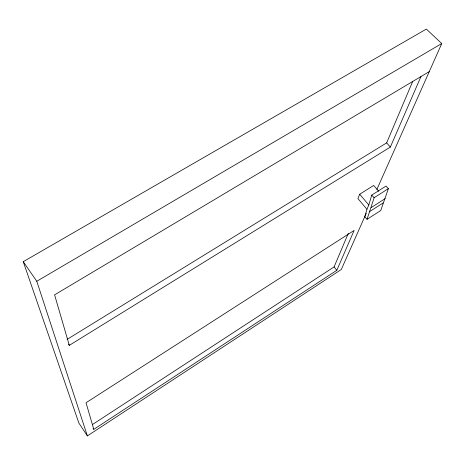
<?xml version="1.0" encoding="UTF-8"?>
<svg xmlns="http://www.w3.org/2000/svg" width="465" height="465" viewBox="0 0 465 465"><rect width="100%" height="100%" fill="white"/><g stroke="black" fill="none" stroke-linecap="round" stroke-linejoin="round"><path stroke-width="0.7" d="M366.943 209.279L364.746 216.806L367.036 219.323L380.742 210.529L388.368 188.674L385.956 186.11L371.727 195.12L368.826 205.007L366.943 209.279L357.899 198.578L359.695 194.231L373.674 185.436L378.708 191.301M367.036 219.323L374.127 197.706L388.368 188.674M92.39 424.586L334.079 266.916L348.302 233.354M67.065 339.404L386.648 142.877L412.769 81.247M336.817 270.299L354.132 230.431L86.037 402.742L93.796 429.352L336.817 270.299L334.079 266.916M68.535 344.193L69.308 345.35L390.338 147.068L420.953 76.568M366.292 213.261L341.281 269.52L87.379 435.914L78.87 423.045L23.25 261.679L426.341 29.086L441.75 43.547L376.888 189.429M371.18 207.564L385.183 198.636M369.268 211.819L383.154 202.943M429.271 71.61L54.591 294.851L69.308 345.35M87.379 435.914L36.782 281.261L441.75 43.547M371.727 195.12L374.127 197.706M386.648 142.877L390.338 147.068M359.695 194.231L368.826 205.007M23.25 261.679L36.782 281.261M93.047 428.219L93.796 429.352"/></g></svg>
